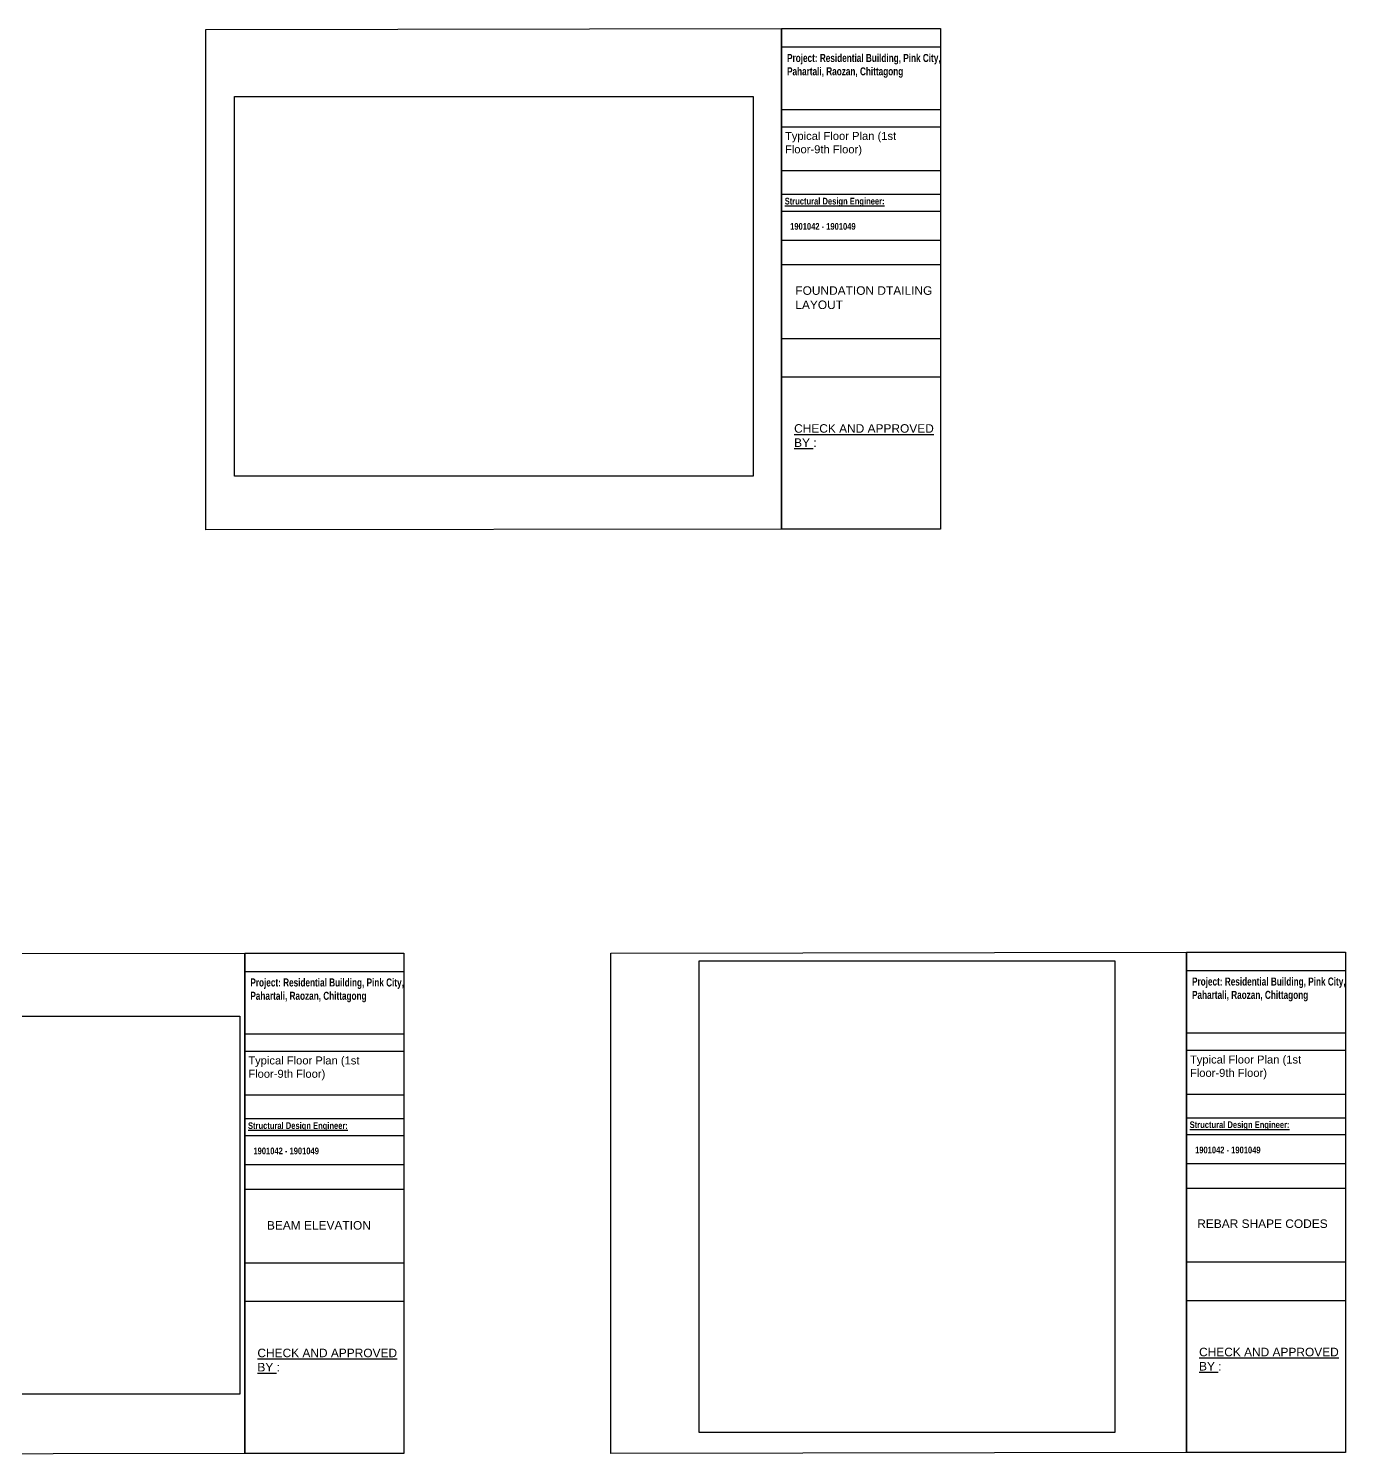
# Model space of a CAD drawing. Header units: inches. Extents: x 2674 to 28325, y -8016 to 21827.
# Drawn here: x 20913 to 28325, y -8001 to 24 of the extents above; entities that cross this region are included whole.
import ezdxf

# ---------------------------------------------------------------- set-up
doc = ezdxf.new("R2010")
doc.units = ezdxf.units.IN
doc.header["$MEASUREMENT"] = 0
doc.styles.get("Standard").update_dxf_attribs({"font": 'arial.ttf', "height": 12})
picture_1 = doc.add_image_def('image2.png', size_in_pixel=(3840, 2810))
picture_2 = doc.add_image_def('image6.png', size_in_pixel=(5970, 3990))
picture_3 = doc.add_image_def('image7.png', size_in_pixel=(3269, 3710))

msp = doc.modelspace()

# ---------------------------------------------------------------- linework, layer by layer
for p, q in [((25151.28, -79.67), (26046.14, -79.67)), ((25151.28, -431.16), (26046.14, -431.16)), ((25151.28, -528.24), (26046.14, -528.24)), ((25151.28, -774.59), (26046.14, -774.59)), ((25151.28, -908.14), (26046.14, -908.14)), ((25151.28, -1003.22), (26046.14, -1003.22)), ((25151.28, -1166.4), (26046.14, -1166.4)), ((25151.28, -1304.04), (26046.14, -1304.04)), ((25151.28, -1719.96), (26046.14, -1719.96)), ((25151.28, -1936.14), (26046.14, -1936.14)), ((22130.68, -5282.44), (23025.54, -5282.44)), ((27430.4, -5277.23), (28325.26, -5277.23)), ((22130.68, -5633.94), (23025.54, -5633.94)), ((27430.4, -5628.72), (28325.26, -5628.72)), ((22130.68, -5731.02), (23025.54, -5731.02)), ((27430.4, -5725.81), (28325.26, -5725.81)), ((22130.68, -5977.37), (23025.54, -5977.37)), ((27430.4, -5972.16), (28325.26, -5972.16)), ((22130.68, -6110.92), (23025.54, -6110.92)), ((27430.4, -6105.71), (28325.26, -6105.71)), ((22130.68, -6206), (23025.54, -6206)), ((27430.4, -6200.78), (28325.26, -6200.78)), ((22130.68, -6369.18), (23025.54, -6369.18)), ((27430.4, -6363.97), (28325.26, -6363.97)), ((22130.68, -6506.82), (23025.54, -6506.82)), ((27430.4, -6501.6), (28325.26, -6501.6)), ((22130.68, -6922.74), (23025.54, -6922.74)), ((27430.4, -6917.52), (28325.26, -6917.52)), ((22130.68, -7138.92), (23025.54, -7138.92)), ((27430.4, -7133.7), (28325.26, -7133.7))]:
    msp.add_line(p, q)
for points in [[(25151.28, -2792.83), (21910.79, -2798.04), (21910.79, 18.92), (25151.28, 24.13)], [(25151.28, 24.13), (26046.14, 24.13), (26046.14, -2792.83), (25151.28, -2792.83)], [(22130.68, -7995.61), (18890.19, -8000.82), (18890.19, -5183.86), (22130.68, -5178.65)], [(22130.68, -5178.65), (23025.54, -5178.65), (23025.54, -7995.61), (22130.68, -7995.61)], [(27430.4, -7990.39), (24189.91, -7995.61), (24189.91, -5178.65), (27430.4, -5173.43)], [(27430.4, -5173.43), (28325.26, -5173.43), (28325.26, -7990.39), (27430.4, -7990.39)]]:
    msp.add_lwpolyline(points, close=True)

# ---------------------------------------------------------------- texts
at = {"attachment_point": 1}
for s, insert, char_height, width in [('{\\fSwis721 LtCn BT|b1|i0|c0|p34;Project: Residential Building, Pink City, Pahartali, Raozan, Chittagong}', (25182.35, -119.1), 45.03114, 1000.1158), ('Typical Floor Plan (1st Floor-9th Floor)', (25170.83, -557.95), 45.0311, 840.6448), ('{\\fSwis721 LtCn BT|b1|i0|c0|p34;\\LStructural Design Engineer:}', (25169.24, -928.56), 37.5259, 485.5762), ('{\\fSwis721 LtCn BT|b1|i0|c0|p34;1901042 - 1901049}', (25199.63, -1070.83), 37.5259, 485.5762), ('{\\fSwis721 LtCn BT|b1|i0|c0|p34;Project: Residential Building, Pink City, Pahartali, Raozan, Chittagong}', (22161.76, -5321.88), 45.03114, 1000.1158), ('{\\fSwis721 LtCn BT|b1|i0|c0|p34;Project: Residential Building, Pink City, Pahartali, Raozan, Chittagong}', (27461.47, -5316.66), 45.03114, 1000.1158), ('Typical Floor Plan (1st Floor-9th Floor)', (22150.23, -5760.73), 45.0311, 840.6448), ('Typical Floor Plan (1st Floor-9th Floor)', (27449.95, -5755.52), 45.0311, 840.6448), ('{\\fSwis721 LtCn BT|b1|i0|c0|p34;\\LStructural Design Engineer:}', (22148.64, -6131.34), 37.5259, 485.5762), ('{\\fSwis721 LtCn BT|b1|i0|c0|p34;\\LStructural Design Engineer:}', (27448.36, -6126.13), 37.5259, 485.5762), ('{\\fSwis721 LtCn BT|b1|i0|c0|p34;1901042 - 1901049}', (22179.03, -6273.61), 37.5259, 485.5762), ('{\\fSwis721 LtCn BT|b1|i0|c0|p34;1901042 - 1901049}', (27478.75, -6268.39), 37.5259, 485.5762)]:
    msp.add_mtext(s, dxfattribs=dict(at, insert=insert, char_height=char_height, width=width))
at = {"char_height": 48, "attachment_point": 1}
for s, width, heights, insert in [('FOUNDATION DTAILING \\PLAYOUT ', 1096.6847, [0], (25229.02, -1426.58)), ('{\\LCHECK AND APPROVED \\PBY }:', 926.9107, [191.7], (25222.15, -2202.67)), ('BEAM ELEVATION', 1004.862, [0], (22255.12, -6687.51)), ('REBAR SHAPE CODES', 1004.862, [0], (27490.96, -6677.91)), ('{\\LCHECK AND APPROVED \\PBY }:', 926.9107, [191.7], (22201.55, -7405.45)), ('{\\LCHECK AND APPROVED \\PBY }:', 926.9107, [191.7], (27501.27, -7400.23))]:
    msp.add_mtext_dynamic_manual_height_columns(s, width=width, gutter_width=240, heights=heights, dxfattribs=dict(at, insert=insert))

# ---------------------------------------------------------------- pictures from other files: only their frames are drawn
image = msp.add_image(picture_1, insert=(22072.76, -2494.39), size_in_units=(2919.36, 2136.3))
image.dxf.flags = 7
image = msp.add_image(picture_3, insert=(24688.26, -7877.12), size_in_units=(2338.53, 2654.01))
image.dxf.flags = 7
image = msp.add_image(picture_2, insert=(18921.93, -7660.47), size_in_units=(3180.64, 2125.76))
image.dxf.flags = 7

doc.saveas('drawing.dxf')
